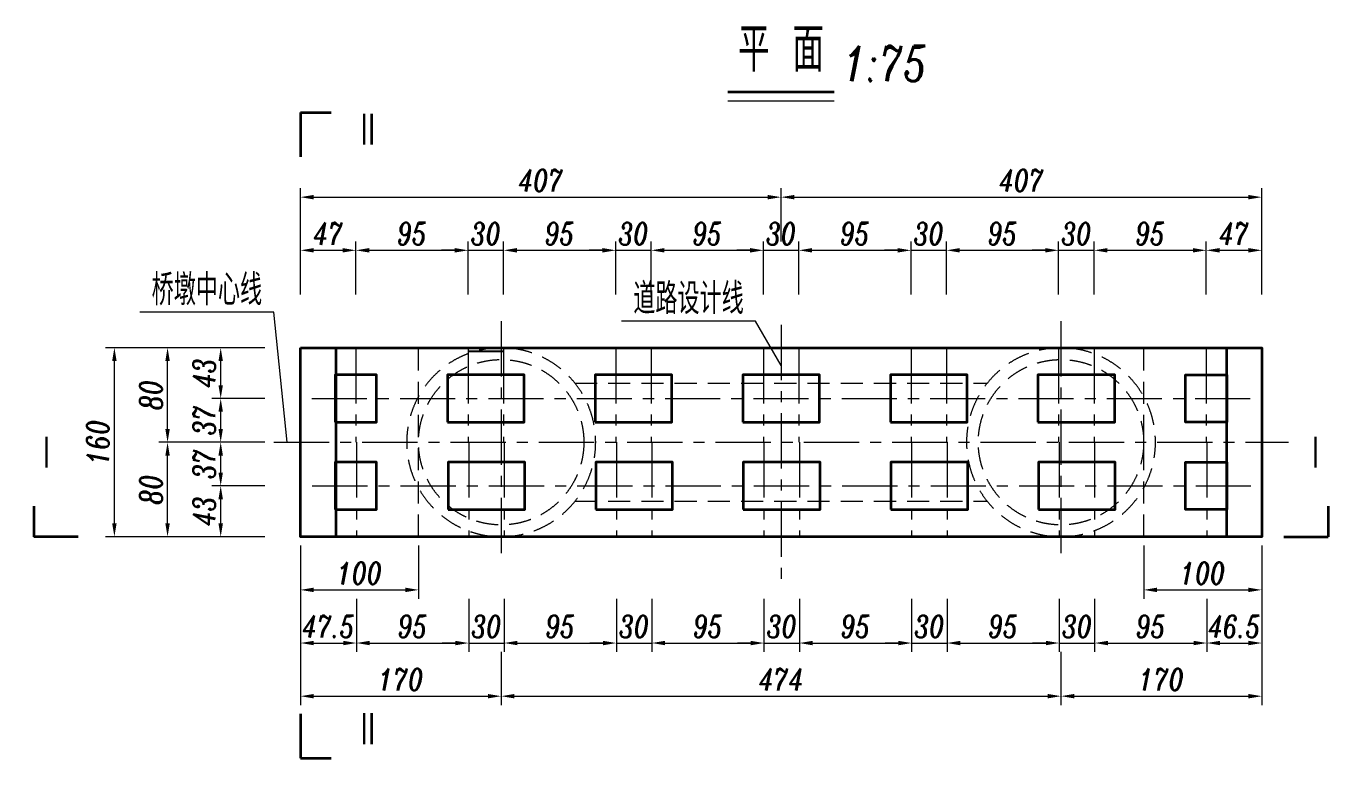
# Model space of a CAD drawing. Extents: x 4248 to 24423, y 1103 to 19694.
# Drawn here: x 4248 to 15337, y 1103 to 7365 of the extents above; entities that cross this region are included whole.
import ezdxf
from ezdxf.enums import TextEntityAlignment as Align

# ---------------------------------------------------------------- set-up
doc = ezdxf.new("R2010")
doc.units = 0
doc.linetypes.add('CENTER', pattern=[50.8, 31.75, -6.35, 6.35, -6.35])
doc.linetypes.add('DASHED', pattern=[19.05, 12.7, -6.35])
for name, color, linetype, lineweight in [('工作线', 1, 'Continuous', 35), ('文字', 7, 'Continuous', 15), ('构造虚线', 6, 'DASHED', 20), ('标注', 3, 'Continuous', 15), ('结构轮廓', 1, 'Continuous', 35), ('轴线', 2, 'CENTER', 15)]:
    doc.layers.add(name, color=color, linetype=linetype, lineweight=lineweight)
doc.styles.add('标注', font='italc1.shx', dxfattribs={"width": 0.75, "bigfont": 'fsdb.shx'})
doc.dimstyles.new('DimStyle75', dxfattribs={"dimtxt": 187.5, "dimasz": 112.5, "dimexe": 75, "dimexo": 75, "dimgap": 46.875, "dimtad": 1, "dimdec": 1, "dimlfac": 0.1, "dimdsep": 46, "dimtxsty": '标注', "dimsah": 1, "dimcen": 0, "dimclrd": 256, "dimclre": 256, "dimclrt": 256, "dimadec": 1, "dimazin": 2, "dimtfac": 1, "dimtdec": 4, "dimtmove": 2, "dimatfit": 3, "dimfxl": 1, "dimtolj": 1, "dimtzin": 0, "dimlwd": -1, "dimlwe": -1, "dimarcsym": 0})

# ---------------------------------------------------------------- blocks, each defined once
blk = doc.blocks.new('*D40')
at = {"layer": 'Defpoints', "color": 0}
for p in [(6570.297619, 3042.416333), (7570.297619, 3042.416333), (7570.297619, 2592.416333)]:
    blk.add_point(p, dxfattribs=at)
at = {"layer": '标注'}
for p, q in [((6570.297619, 2967.416333), (6570.297619, 2517.416333)), ((7570.297619, 2967.416333), (7570.297619, 2517.416333)), ((6682.797619, 2592.416333), (7457.797619, 2592.416333))]:
    blk.add_line(p, q, dxfattribs=at)
for points in [[(6682.797619, 2611.166333), (6682.797619, 2573.666333), (6570.297619, 2592.416333)], [(7457.797619, 2611.166333), (7457.797619, 2573.666333), (7570.297619, 2592.416333)]]:
    blk.add_solid(points, dxfattribs=at)
at = {"layer": '标注', "insert": (7070.297619, 2733.042333), "char_height": 187.5, "attachment_point": 5, "style": '标注'}
blk.add_mtext('\\A1;100', dxfattribs=at)
blk = doc.blocks.new('*D41')
at = {"layer": 'Defpoints', "color": 0}
for p in [(13710.297619, 3042.416333), (14710.297619, 3042.416333), (14710.297619, 2592.416333)]:
    blk.add_point(p, dxfattribs=at)
at = {"layer": '标注'}
for p, q in [((13710.297619, 2967.416333), (13710.297619, 2517.416333)), ((14710.297619, 2967.416333), (14710.297619, 2517.416333)), ((13822.797619, 2592.416333), (14597.797619, 2592.416333))]:
    blk.add_line(p, q, dxfattribs=at)
for points in [[(13822.797619, 2611.166333), (13822.797619, 2573.666333), (13710.297619, 2592.416333)], [(14597.797619, 2611.166333), (14597.797619, 2573.666333), (14710.297619, 2592.416333)]]:
    blk.add_solid(points, dxfattribs=at)
at = {"layer": '标注', "insert": (14210.297619, 2733.042333), "char_height": 187.5, "attachment_point": 5, "style": '标注'}
blk.add_mtext('\\A1;100', dxfattribs=at)
blk = doc.blocks.new('*D42')
at = {"layer": 'Defpoints', "color": 0}
for p in [(4995.297619, 4642.416333), (5445.297619, 4642.416333), (5445.297619, 3042.416333)]:
    blk.add_point(p, dxfattribs=at)
at = {"layer": '标注'}
for p, q in [((5370.297619, 4642.416333), (4920.297619, 4642.416333)), ((4995.297619, 3154.916333), (4995.297619, 4529.916333)), ((5370.297619, 3042.416333), (4920.297619, 3042.416333))]:
    blk.add_line(p, q, dxfattribs=at)
for points in [[(4976.547619, 4529.916333), (5014.047619, 4529.916333), (4995.297619, 4642.416333)], [(4976.547619, 3154.916333), (5014.047619, 3154.916333), (4995.297619, 3042.416333)]]:
    blk.add_solid(points, dxfattribs=at)
at = {"layer": '标注', "insert": (4854.672619, 3842.416333), "char_height": 187.5, "attachment_point": 5, "rotation": 90, "style": '标注'}
blk.add_mtext('\\A1;160', dxfattribs=at)
blk = doc.blocks.new('*D43')
at = {"layer": 'Defpoints', "color": 0}
for p in [(10640.297619, 5917.416333), (6570.297619, 5467.416333), (10640.297619, 5467.416333)]:
    blk.add_point(p, dxfattribs=at)
at = {"layer": '标注'}
for p, q in [((6570.297619, 5542.416333), (6570.297619, 5992.416333)), ((10640.297619, 5542.416333), (10640.297619, 5992.416333)), ((6682.797619, 5917.416333), (10527.797619, 5917.416333))]:
    blk.add_line(p, q, dxfattribs=at)
for points in [[(6682.797619, 5936.166333), (6682.797619, 5898.666333), (6570.297619, 5917.416333)], [(10527.797619, 5936.166333), (10527.797619, 5898.666333), (10640.297619, 5917.416333)]]:
    blk.add_solid(points, dxfattribs=at)
at = {"layer": '标注', "insert": (8605.297619, 6058.042333), "char_height": 187.5, "attachment_point": 5, "style": '标注'}
blk.add_mtext('\\A1;407', dxfattribs=at)
blk = doc.blocks.new('*D44')
at = {"layer": 'Defpoints', "color": 0}
for p in [(14710.297619, 5917.416333), (10640.297619, 5467.416333), (14710.297619, 5467.416333)]:
    blk.add_point(p, dxfattribs=at)
at = {"layer": '标注'}
for p, q in [((10640.297619, 5542.416333), (10640.297619, 5992.416333)), ((14710.297619, 5542.416333), (14710.297619, 5992.416333)), ((10752.797619, 5917.416333), (14597.797619, 5917.416333))]:
    blk.add_line(p, q, dxfattribs=at)
for points in [[(10752.797619, 5936.166333), (10752.797619, 5898.666333), (10640.297619, 5917.416333)], [(14597.797619, 5936.166333), (14597.797619, 5898.666333), (14710.297619, 5917.416333)]]:
    blk.add_solid(points, dxfattribs=at)
at = {"layer": '标注', "insert": (12675.297619, 6058.042333), "char_height": 187.5, "attachment_point": 5, "style": '标注'}
blk.add_mtext('\\A1;407', dxfattribs=at)
blk = doc.blocks.new('*D45')
at = {"layer": 'Defpoints', "color": 0}
for p in [(6570.297619, 2592.416333), (7045.297619, 2592.416333), (7045.297619, 2142.416333)]:
    blk.add_point(p, dxfattribs=at)
at = {"layer": '标注'}
for p, q in [((6570.297619, 2517.416333), (6570.297619, 2067.416333)), ((7045.297619, 2517.416333), (7045.297619, 2067.416333)), ((6682.797619, 2142.416333), (6932.797619, 2142.416333))]:
    blk.add_line(p, q, dxfattribs=at)
for points in [[(6682.797619, 2161.166333), (6682.797619, 2123.666333), (6570.297619, 2142.416333)], [(6932.797619, 2161.166333), (6932.797619, 2123.666333), (7045.297619, 2142.416333)]]:
    blk.add_solid(points, dxfattribs=at)
at = {"layer": '标注', "insert": (6807.797619, 2283.042333), "char_height": 187.5, "attachment_point": 5, "style": '标注'}
blk.add_mtext('\\A1;47.5', dxfattribs=at)
blk = doc.blocks.new('*D46')
at = {"layer": 'Defpoints', "color": 0}
for p in [(7045.297619, 2592.416333), (7995.297619, 2592.416333), (7995.297619, 2142.416333)]:
    blk.add_point(p, dxfattribs=at)
at = {"layer": '标注'}
for p, q in [((7045.297619, 2517.416333), (7045.297619, 2067.416333)), ((7995.297619, 2517.416333), (7995.297619, 2067.416333)), ((7157.797619, 2142.416333), (7882.797619, 2142.416333))]:
    blk.add_line(p, q, dxfattribs=at)
for points in [[(7157.797619, 2161.166333), (7157.797619, 2123.666333), (7045.297619, 2142.416333)], [(7882.797619, 2161.166333), (7882.797619, 2123.666333), (7995.297619, 2142.416333)]]:
    blk.add_solid(points, dxfattribs=at)
at = {"layer": '标注', "insert": (7520.297619, 2283.042333), "char_height": 187.5, "attachment_point": 5, "style": '标注'}
blk.add_mtext('\\A1;95', dxfattribs=at)
blk = doc.blocks.new('*D47')
at = {"layer": 'Defpoints', "color": 0}
for p in [(7995.297619, 2592.416333), (8295.297619, 2592.416333), (8295.297619, 2142.416333)]:
    blk.add_point(p, dxfattribs=at)
at = {"layer": '标注'}
for p, q in [((7995.297619, 2517.416333), (7995.297619, 2067.416333)), ((8295.297619, 2517.416333), (8295.297619, 2067.416333)), ((7882.797619, 2142.416333), (7770.297619, 2142.416333)), ((7995.297619, 2142.416333), (8295.297619, 2142.416333)), ((8407.797619, 2142.416333), (8520.297619, 2142.416333))]:
    blk.add_line(p, q, dxfattribs=at)
for points in [[(7882.797619, 2161.166333), (7882.797619, 2123.666333), (7995.297619, 2142.416333)], [(8407.797619, 2161.166333), (8407.797619, 2123.666333), (8295.297619, 2142.416333)]]:
    blk.add_solid(points, dxfattribs=at)
at = {"layer": '标注', "insert": (8145.297619, 2283.042333), "char_height": 187.5, "attachment_point": 5, "style": '标注'}
blk.add_mtext('\\A1;30', dxfattribs=at)
blk = doc.blocks.new('*D48')
at = {"layer": 'Defpoints', "color": 0}
for p in [(8295.297619, 2592.416333), (9245.297619, 2592.416333), (9245.297619, 2142.416333)]:
    blk.add_point(p, dxfattribs=at)
at = {"layer": '标注'}
for p, q in [((8295.297619, 2517.416333), (8295.297619, 2067.416333)), ((9245.297619, 2517.416333), (9245.297619, 2067.416333)), ((8407.797619, 2142.416333), (9132.797619, 2142.416333))]:
    blk.add_line(p, q, dxfattribs=at)
for points in [[(8407.797619, 2161.166333), (8407.797619, 2123.666333), (8295.297619, 2142.416333)], [(9132.797619, 2161.166333), (9132.797619, 2123.666333), (9245.297619, 2142.416333)]]:
    blk.add_solid(points, dxfattribs=at)
at = {"layer": '标注', "insert": (8770.297619, 2283.042333), "char_height": 187.5, "attachment_point": 5, "style": '标注'}
blk.add_mtext('\\A1;95', dxfattribs=at)
blk = doc.blocks.new('*D49')
at = {"layer": 'Defpoints', "color": 0}
for p in [(9245.297619, 2592.416333), (9545.297619, 2592.416333), (9545.297619, 2142.416333)]:
    blk.add_point(p, dxfattribs=at)
at = {"layer": '标注'}
for p, q in [((9245.297619, 2517.416333), (9245.297619, 2067.416333)), ((9545.297619, 2517.416333), (9545.297619, 2067.416333)), ((9132.797619, 2142.416333), (9020.297619, 2142.416333)), ((9245.297619, 2142.416333), (9545.297619, 2142.416333)), ((9657.797619, 2142.416333), (9770.297619, 2142.416333))]:
    blk.add_line(p, q, dxfattribs=at)
for points in [[(9132.797619, 2161.166333), (9132.797619, 2123.666333), (9245.297619, 2142.416333)], [(9657.797619, 2161.166333), (9657.797619, 2123.666333), (9545.297619, 2142.416333)]]:
    blk.add_solid(points, dxfattribs=at)
at = {"layer": '标注', "insert": (9395.297619, 2283.042333), "char_height": 187.5, "attachment_point": 5, "style": '标注'}
blk.add_mtext('\\A1;30', dxfattribs=at)
blk = doc.blocks.new('*D50')
at = {"layer": 'Defpoints', "color": 0}
for p in [(9545.297619, 2592.416333), (10495.297619, 2592.416333), (10495.297619, 2142.416333)]:
    blk.add_point(p, dxfattribs=at)
at = {"layer": '标注'}
for p, q in [((9545.297619, 2517.416333), (9545.297619, 2067.416333)), ((10495.297619, 2517.416333), (10495.297619, 2067.416333)), ((9657.797619, 2142.416333), (10382.797619, 2142.416333))]:
    blk.add_line(p, q, dxfattribs=at)
for points in [[(9657.797619, 2161.166333), (9657.797619, 2123.666333), (9545.297619, 2142.416333)], [(10382.797619, 2161.166333), (10382.797619, 2123.666333), (10495.297619, 2142.416333)]]:
    blk.add_solid(points, dxfattribs=at)
at = {"layer": '标注', "insert": (10020.297619, 2283.042333), "char_height": 187.5, "attachment_point": 5, "style": '标注'}
blk.add_mtext('\\A1;95', dxfattribs=at)
blk = doc.blocks.new('*D51')
at = {"layer": 'Defpoints', "color": 0}
for p in [(10495.297619, 2592.416333), (10795.297619, 2592.416333), (10795.297619, 2142.416333)]:
    blk.add_point(p, dxfattribs=at)
at = {"layer": '标注'}
for p, q in [((10495.297619, 2517.416333), (10495.297619, 2067.416333)), ((10795.297619, 2517.416333), (10795.297619, 2067.416333)), ((10382.797619, 2142.416333), (10270.297619, 2142.416333)), ((10495.297619, 2142.416333), (10795.297619, 2142.416333)), ((10907.797619, 2142.416333), (11020.297619, 2142.416333))]:
    blk.add_line(p, q, dxfattribs=at)
for points in [[(10382.797619, 2161.166333), (10382.797619, 2123.666333), (10495.297619, 2142.416333)], [(10907.797619, 2161.166333), (10907.797619, 2123.666333), (10795.297619, 2142.416333)]]:
    blk.add_solid(points, dxfattribs=at)
at = {"layer": '标注', "insert": (10645.297619, 2283.042333), "char_height": 187.5, "attachment_point": 5, "style": '标注'}
blk.add_mtext('\\A1;30', dxfattribs=at)
blk = doc.blocks.new('*D52')
at = {"layer": 'Defpoints', "color": 0}
for p in [(10795.297619, 2592.416333), (11745.297619, 2592.416333), (11745.297619, 2142.416333)]:
    blk.add_point(p, dxfattribs=at)
at = {"layer": '标注'}
for p, q in [((10795.297619, 2517.416333), (10795.297619, 2067.416333)), ((11745.297619, 2517.416333), (11745.297619, 2067.416333)), ((10907.797619, 2142.416333), (11632.797619, 2142.416333))]:
    blk.add_line(p, q, dxfattribs=at)
for points in [[(10907.797619, 2161.166333), (10907.797619, 2123.666333), (10795.297619, 2142.416333)], [(11632.797619, 2161.166333), (11632.797619, 2123.666333), (11745.297619, 2142.416333)]]:
    blk.add_solid(points, dxfattribs=at)
at = {"layer": '标注', "insert": (11270.297619, 2283.042333), "char_height": 187.5, "attachment_point": 5, "style": '标注'}
blk.add_mtext('\\A1;95', dxfattribs=at)
blk = doc.blocks.new('*D53')
at = {"layer": 'Defpoints', "color": 0}
for p in [(11745.297619, 2592.416333), (12045.297619, 2592.416333), (12045.297619, 2142.416333)]:
    blk.add_point(p, dxfattribs=at)
at = {"layer": '标注'}
for p, q in [((11745.297619, 2517.416333), (11745.297619, 2067.416333)), ((12045.297619, 2517.416333), (12045.297619, 2067.416333)), ((11632.797619, 2142.416333), (11520.297619, 2142.416333)), ((11745.297619, 2142.416333), (12045.297619, 2142.416333)), ((12157.797619, 2142.416333), (12270.297619, 2142.416333))]:
    blk.add_line(p, q, dxfattribs=at)
for points in [[(11632.797619, 2161.166333), (11632.797619, 2123.666333), (11745.297619, 2142.416333)], [(12157.797619, 2161.166333), (12157.797619, 2123.666333), (12045.297619, 2142.416333)]]:
    blk.add_solid(points, dxfattribs=at)
at = {"layer": '标注', "insert": (11895.297619, 2283.042333), "char_height": 187.5, "attachment_point": 5, "style": '标注'}
blk.add_mtext('\\A1;30', dxfattribs=at)
blk = doc.blocks.new('*D54')
at = {"layer": 'Defpoints', "color": 0}
for p in [(12045.297619, 2592.416333), (12995.297619, 2592.416333), (12995.297619, 2142.416333)]:
    blk.add_point(p, dxfattribs=at)
at = {"layer": '标注'}
for p, q in [((12045.297619, 2517.416333), (12045.297619, 2067.416333)), ((12995.297619, 2517.416333), (12995.297619, 2067.416333)), ((12157.797619, 2142.416333), (12882.797619, 2142.416333))]:
    blk.add_line(p, q, dxfattribs=at)
for points in [[(12157.797619, 2161.166333), (12157.797619, 2123.666333), (12045.297619, 2142.416333)], [(12882.797619, 2161.166333), (12882.797619, 2123.666333), (12995.297619, 2142.416333)]]:
    blk.add_solid(points, dxfattribs=at)
at = {"layer": '标注', "insert": (12520.297619, 2283.042333), "char_height": 187.5, "attachment_point": 5, "style": '标注'}
blk.add_mtext('\\A1;95', dxfattribs=at)
blk = doc.blocks.new('*D55')
at = {"layer": 'Defpoints', "color": 0}
for p in [(12995.297619, 2592.416333), (13295.297619, 2592.416333), (13295.297619, 2142.416333)]:
    blk.add_point(p, dxfattribs=at)
at = {"layer": '标注'}
for p, q in [((12995.297619, 2517.416333), (12995.297619, 2067.416333)), ((13295.297619, 2517.416333), (13295.297619, 2067.416333)), ((12882.797619, 2142.416333), (12770.297619, 2142.416333)), ((12995.297619, 2142.416333), (13295.297619, 2142.416333)), ((13407.797619, 2142.416333), (13520.297619, 2142.416333))]:
    blk.add_line(p, q, dxfattribs=at)
for points in [[(12882.797619, 2161.166333), (12882.797619, 2123.666333), (12995.297619, 2142.416333)], [(13407.797619, 2161.166333), (13407.797619, 2123.666333), (13295.297619, 2142.416333)]]:
    blk.add_solid(points, dxfattribs=at)
at = {"layer": '标注', "insert": (13145.297619, 2283.042333), "char_height": 187.5, "attachment_point": 5, "style": '标注'}
blk.add_mtext('\\A1;30', dxfattribs=at)
blk = doc.blocks.new('*D56')
at = {"layer": 'Defpoints', "color": 0}
for p in [(13295.297619, 2592.416333), (14245.297619, 2592.416333), (14245.297619, 2142.416333)]:
    blk.add_point(p, dxfattribs=at)
at = {"layer": '标注'}
for p, q in [((13295.297619, 2517.416333), (13295.297619, 2067.416333)), ((14245.297619, 2517.416333), (14245.297619, 2067.416333)), ((13407.797619, 2142.416333), (14132.797619, 2142.416333))]:
    blk.add_line(p, q, dxfattribs=at)
for points in [[(13407.797619, 2161.166333), (13407.797619, 2123.666333), (13295.297619, 2142.416333)], [(14132.797619, 2161.166333), (14132.797619, 2123.666333), (14245.297619, 2142.416333)]]:
    blk.add_solid(points, dxfattribs=at)
at = {"layer": '标注', "insert": (13770.297619, 2283.042333), "char_height": 187.5, "attachment_point": 5, "style": '标注'}
blk.add_mtext('\\A1;95', dxfattribs=at)
blk = doc.blocks.new('*D57')
at = {"layer": 'Defpoints', "color": 0}
for p in [(14245.297619, 2592.416333), (14710.297619, 2592.416333), (14710.297619, 2142.416333)]:
    blk.add_point(p, dxfattribs=at)
at = {"layer": '标注'}
for p, q in [((14245.297619, 2517.416333), (14245.297619, 2067.416333)), ((14710.297619, 2517.416333), (14710.297619, 2067.416333)), ((14357.797619, 2142.416333), (14597.797619, 2142.416333))]:
    blk.add_line(p, q, dxfattribs=at)
for points in [[(14357.797619, 2161.166333), (14357.797619, 2123.666333), (14245.297619, 2142.416333)], [(14597.797619, 2161.166333), (14597.797619, 2123.666333), (14710.297619, 2142.416333)]]:
    blk.add_solid(points, dxfattribs=at)
at = {"layer": '标注', "insert": (14477.797619, 2283.042333), "char_height": 187.5, "attachment_point": 5, "style": '标注'}
blk.add_mtext('\\A1;46.5', dxfattribs=at)
blk = doc.blocks.new('*D58')
at = {"layer": 'Defpoints', "color": 0}
for p in [(7040.297619, 5467.416333), (6570.297619, 5017.416333), (7040.297619, 5017.416333)]:
    blk.add_point(p, dxfattribs=at)
at = {"layer": '标注'}
for p, q in [((6570.297619, 5092.416333), (6570.297619, 5542.416333)), ((6682.797619, 5467.416333), (6927.797619, 5467.416333)), ((7040.297619, 5092.416333), (7040.297619, 5542.416333))]:
    blk.add_line(p, q, dxfattribs=at)
for points in [[(6682.797619, 5486.166333), (6682.797619, 5448.666333), (6570.297619, 5467.416333)], [(6927.797619, 5486.166333), (6927.797619, 5448.666333), (7040.297619, 5467.416333)]]:
    blk.add_solid(points, dxfattribs=at)
at = {"layer": '标注', "insert": (6805.297619, 5608.042333), "char_height": 187.5, "attachment_point": 5, "style": '标注'}
blk.add_mtext('\\A1;47', dxfattribs=at)
blk = doc.blocks.new('*D59')
at = {"layer": 'Defpoints', "color": 0}
for p in [(7990.297619, 5467.416333), (7040.297619, 5017.416333), (7990.297619, 5017.416333)]:
    blk.add_point(p, dxfattribs=at)
at = {"layer": '标注'}
for p, q in [((7040.297619, 5092.416333), (7040.297619, 5542.416333)), ((7152.797619, 5467.416333), (7877.797619, 5467.416333)), ((7990.297619, 5092.416333), (7990.297619, 5542.416333))]:
    blk.add_line(p, q, dxfattribs=at)
for points in [[(7152.797619, 5486.166333), (7152.797619, 5448.666333), (7040.297619, 5467.416333)], [(7877.797619, 5486.166333), (7877.797619, 5448.666333), (7990.297619, 5467.416333)]]:
    blk.add_solid(points, dxfattribs=at)
at = {"layer": '标注', "insert": (7515.297619, 5608.042333), "char_height": 187.5, "attachment_point": 5, "style": '标注'}
blk.add_mtext('\\A1;95', dxfattribs=at)
blk = doc.blocks.new('*D60')
at = {"layer": 'Defpoints', "color": 0}
for p in [(8290.297619, 5467.416333), (7990.297619, 5017.416333), (8290.297619, 5017.416333)]:
    blk.add_point(p, dxfattribs=at)
at = {"layer": '标注'}
for p, q in [((7877.797619, 5467.416333), (7765.297619, 5467.416333)), ((7990.297619, 5092.416333), (7990.297619, 5542.416333)), ((7990.297619, 5467.416333), (8290.297619, 5467.416333)), ((8290.297619, 5092.416333), (8290.297619, 5542.416333)), ((8402.797619, 5467.416333), (8515.297619, 5467.416333))]:
    blk.add_line(p, q, dxfattribs=at)
for points in [[(7877.797619, 5486.166333), (7877.797619, 5448.666333), (7990.297619, 5467.416333)], [(8402.797619, 5486.166333), (8402.797619, 5448.666333), (8290.297619, 5467.416333)]]:
    blk.add_solid(points, dxfattribs=at)
at = {"layer": '标注', "insert": (8140.297619, 5608.042333), "char_height": 187.5, "attachment_point": 5, "style": '标注'}
blk.add_mtext('\\A1;30', dxfattribs=at)
blk = doc.blocks.new('*D61')
at = {"layer": 'Defpoints', "color": 0}
for p in [(9240.297619, 5467.416333), (8290.297619, 5017.416333), (9240.297619, 5017.416333)]:
    blk.add_point(p, dxfattribs=at)
at = {"layer": '标注'}
for p, q in [((8290.297619, 5092.416333), (8290.297619, 5542.416333)), ((8402.797619, 5467.416333), (9127.797619, 5467.416333)), ((9240.297619, 5092.416333), (9240.297619, 5542.416333))]:
    blk.add_line(p, q, dxfattribs=at)
for points in [[(8402.797619, 5486.166333), (8402.797619, 5448.666333), (8290.297619, 5467.416333)], [(9127.797619, 5486.166333), (9127.797619, 5448.666333), (9240.297619, 5467.416333)]]:
    blk.add_solid(points, dxfattribs=at)
at = {"layer": '标注', "insert": (8765.297619, 5608.042333), "char_height": 187.5, "attachment_point": 5, "style": '标注'}
blk.add_mtext('\\A1;95', dxfattribs=at)
blk = doc.blocks.new('*D62')
at = {"layer": 'Defpoints', "color": 0}
for p in [(9540.297619, 5467.416333), (9240.297619, 5017.416333), (9540.297619, 5017.416333)]:
    blk.add_point(p, dxfattribs=at)
at = {"layer": '标注'}
for p, q in [((9127.797619, 5467.416333), (9015.297619, 5467.416333)), ((9240.297619, 5092.416333), (9240.297619, 5542.416333)), ((9240.297619, 5467.416333), (9540.297619, 5467.416333)), ((9540.297619, 5092.416333), (9540.297619, 5542.416333)), ((9652.797619, 5467.416333), (9765.297619, 5467.416333))]:
    blk.add_line(p, q, dxfattribs=at)
for points in [[(9127.797619, 5486.166333), (9127.797619, 5448.666333), (9240.297619, 5467.416333)], [(9652.797619, 5486.166333), (9652.797619, 5448.666333), (9540.297619, 5467.416333)]]:
    blk.add_solid(points, dxfattribs=at)
at = {"layer": '标注', "insert": (9390.297619, 5608.042333), "char_height": 187.5, "attachment_point": 5, "style": '标注'}
blk.add_mtext('\\A1;30', dxfattribs=at)
blk = doc.blocks.new('*D63')
at = {"layer": 'Defpoints', "color": 0}
for p in [(10490.297619, 5467.416333), (9540.297619, 5017.416333), (10490.297619, 5017.416333)]:
    blk.add_point(p, dxfattribs=at)
at = {"layer": '标注'}
for p, q in [((9540.297619, 5092.416333), (9540.297619, 5542.416333)), ((9652.797619, 5467.416333), (10377.797619, 5467.416333)), ((10490.297619, 5092.416333), (10490.297619, 5542.416333))]:
    blk.add_line(p, q, dxfattribs=at)
for points in [[(9652.797619, 5486.166333), (9652.797619, 5448.666333), (9540.297619, 5467.416333)], [(10377.797619, 5486.166333), (10377.797619, 5448.666333), (10490.297619, 5467.416333)]]:
    blk.add_solid(points, dxfattribs=at)
at = {"layer": '标注', "insert": (10015.297619, 5608.042333), "char_height": 187.5, "attachment_point": 5, "style": '标注'}
blk.add_mtext('\\A1;95', dxfattribs=at)
blk = doc.blocks.new('*D64')
at = {"layer": 'Defpoints', "color": 0}
for p in [(10790.297619, 5467.416333), (10490.297619, 5017.416333), (10790.297619, 5017.416333)]:
    blk.add_point(p, dxfattribs=at)
at = {"layer": '标注'}
for p, q in [((10377.797619, 5467.416333), (10265.297619, 5467.416333)), ((10490.297619, 5092.416333), (10490.297619, 5542.416333)), ((10490.297619, 5467.416333), (10790.297619, 5467.416333)), ((10790.297619, 5092.416333), (10790.297619, 5542.416333)), ((10902.797619, 5467.416333), (11015.297619, 5467.416333))]:
    blk.add_line(p, q, dxfattribs=at)
for points in [[(10377.797619, 5486.166333), (10377.797619, 5448.666333), (10490.297619, 5467.416333)], [(10902.797619, 5486.166333), (10902.797619, 5448.666333), (10790.297619, 5467.416333)]]:
    blk.add_solid(points, dxfattribs=at)
at = {"layer": '标注', "insert": (10640.297619, 5608.042333), "char_height": 187.5, "attachment_point": 5, "style": '标注'}
blk.add_mtext('\\A1;30', dxfattribs=at)
blk = doc.blocks.new('*D65')
at = {"layer": 'Defpoints', "color": 0}
for p in [(11740.297619, 5467.416333), (10790.297619, 5017.416333), (11740.297619, 5017.416333)]:
    blk.add_point(p, dxfattribs=at)
at = {"layer": '标注'}
for p, q in [((10790.297619, 5092.416333), (10790.297619, 5542.416333)), ((10902.797619, 5467.416333), (11627.797619, 5467.416333)), ((11740.297619, 5092.416333), (11740.297619, 5542.416333))]:
    blk.add_line(p, q, dxfattribs=at)
for points in [[(10902.797619, 5486.166333), (10902.797619, 5448.666333), (10790.297619, 5467.416333)], [(11627.797619, 5486.166333), (11627.797619, 5448.666333), (11740.297619, 5467.416333)]]:
    blk.add_solid(points, dxfattribs=at)
at = {"layer": '标注', "insert": (11265.297619, 5608.042333), "char_height": 187.5, "attachment_point": 5, "style": '标注'}
blk.add_mtext('\\A1;95', dxfattribs=at)
blk = doc.blocks.new('*D66')
at = {"layer": 'Defpoints', "color": 0}
for p in [(12040.297619, 5467.416333), (11740.297619, 5017.416333), (12040.297619, 5017.416333)]:
    blk.add_point(p, dxfattribs=at)
at = {"layer": '标注'}
for p, q in [((11627.797619, 5467.416333), (11515.297619, 5467.416333)), ((11740.297619, 5092.416333), (11740.297619, 5542.416333)), ((11740.297619, 5467.416333), (12040.297619, 5467.416333)), ((12040.297619, 5092.416333), (12040.297619, 5542.416333)), ((12152.797619, 5467.416333), (12265.297619, 5467.416333))]:
    blk.add_line(p, q, dxfattribs=at)
for points in [[(11627.797619, 5486.166333), (11627.797619, 5448.666333), (11740.297619, 5467.416333)], [(12152.797619, 5486.166333), (12152.797619, 5448.666333), (12040.297619, 5467.416333)]]:
    blk.add_solid(points, dxfattribs=at)
at = {"layer": '标注', "insert": (11890.297619, 5608.042333), "char_height": 187.5, "attachment_point": 5, "style": '标注'}
blk.add_mtext('\\A1;30', dxfattribs=at)
blk = doc.blocks.new('*D67')
at = {"layer": 'Defpoints', "color": 0}
for p in [(12990.297619, 5467.416333), (12040.297619, 5017.416333), (12990.297619, 5017.416333)]:
    blk.add_point(p, dxfattribs=at)
at = {"layer": '标注'}
for p, q in [((12040.297619, 5092.416333), (12040.297619, 5542.416333)), ((12152.797619, 5467.416333), (12877.797619, 5467.416333)), ((12990.297619, 5092.416333), (12990.297619, 5542.416333))]:
    blk.add_line(p, q, dxfattribs=at)
for points in [[(12152.797619, 5486.166333), (12152.797619, 5448.666333), (12040.297619, 5467.416333)], [(12877.797619, 5486.166333), (12877.797619, 5448.666333), (12990.297619, 5467.416333)]]:
    blk.add_solid(points, dxfattribs=at)
at = {"layer": '标注', "insert": (12515.297619, 5608.042333), "char_height": 187.5, "attachment_point": 5, "style": '标注'}
blk.add_mtext('\\A1;95', dxfattribs=at)
blk = doc.blocks.new('*D68')
at = {"layer": 'Defpoints', "color": 0}
for p in [(13290.297619, 5467.416333), (12990.297619, 5017.416333), (13290.297619, 5017.416333)]:
    blk.add_point(p, dxfattribs=at)
at = {"layer": '标注'}
for p, q in [((12877.797619, 5467.416333), (12765.297619, 5467.416333)), ((12990.297619, 5092.416333), (12990.297619, 5542.416333)), ((12990.297619, 5467.416333), (13290.297619, 5467.416333)), ((13290.297619, 5092.416333), (13290.297619, 5542.416333)), ((13402.797619, 5467.416333), (13515.297619, 5467.416333))]:
    blk.add_line(p, q, dxfattribs=at)
for points in [[(12877.797619, 5486.166333), (12877.797619, 5448.666333), (12990.297619, 5467.416333)], [(13402.797619, 5486.166333), (13402.797619, 5448.666333), (13290.297619, 5467.416333)]]:
    blk.add_solid(points, dxfattribs=at)
at = {"layer": '标注', "insert": (13140.297619, 5608.042333), "char_height": 187.5, "attachment_point": 5, "style": '标注'}
blk.add_mtext('\\A1;30', dxfattribs=at)
blk = doc.blocks.new('*D69')
at = {"layer": 'Defpoints', "color": 0}
for p in [(14240.297619, 5467.416333), (13290.297619, 5017.416333), (14240.297619, 5017.416333)]:
    blk.add_point(p, dxfattribs=at)
at = {"layer": '标注'}
for p, q in [((13290.297619, 5092.416333), (13290.297619, 5542.416333)), ((13402.797619, 5467.416333), (14127.797619, 5467.416333)), ((14240.297619, 5092.416333), (14240.297619, 5542.416333))]:
    blk.add_line(p, q, dxfattribs=at)
for points in [[(13402.797619, 5486.166333), (13402.797619, 5448.666333), (13290.297619, 5467.416333)], [(14127.797619, 5486.166333), (14127.797619, 5448.666333), (14240.297619, 5467.416333)]]:
    blk.add_solid(points, dxfattribs=at)
at = {"layer": '标注', "insert": (13765.297619, 5608.042333), "char_height": 187.5, "attachment_point": 5, "style": '标注'}
blk.add_mtext('\\A1;95', dxfattribs=at)
blk = doc.blocks.new('*D70')
at = {"layer": 'Defpoints', "color": 0}
for p in [(14710.297619, 5467.416333), (14240.297619, 5017.416333), (14710.297619, 5017.416333)]:
    blk.add_point(p, dxfattribs=at)
at = {"layer": '标注'}
for p, q in [((14240.297619, 5092.416333), (14240.297619, 5542.416333)), ((14352.797619, 5467.416333), (14597.797619, 5467.416333)), ((14710.297619, 5092.416333), (14710.297619, 5542.416333))]:
    blk.add_line(p, q, dxfattribs=at)
for points in [[(14352.797619, 5486.166333), (14352.797619, 5448.666333), (14240.297619, 5467.416333)], [(14597.797619, 5486.166333), (14597.797619, 5448.666333), (14710.297619, 5467.416333)]]:
    blk.add_solid(points, dxfattribs=at)
at = {"layer": '标注', "insert": (14475.297619, 5608.042333), "char_height": 187.5, "attachment_point": 5, "style": '标注'}
blk.add_mtext('\\A1;47', dxfattribs=at)
blk = doc.blocks.new('*D71')
at = {"layer": 'Defpoints', "color": 0}
for p in [(6570.297619, 2142.416333), (8270.297619, 2142.416333), (8270.297619, 1692.416333)]:
    blk.add_point(p, dxfattribs=at)
at = {"layer": '标注'}
for p, q in [((6570.297619, 2067.416333), (6570.297619, 1617.416333)), ((8270.297619, 2067.416333), (8270.297619, 1617.416333)), ((6682.797619, 1692.416333), (8157.797619, 1692.416333))]:
    blk.add_line(p, q, dxfattribs=at)
for points in [[(6682.797619, 1711.166333), (6682.797619, 1673.666333), (6570.297619, 1692.416333)], [(8157.797619, 1711.166333), (8157.797619, 1673.666333), (8270.297619, 1692.416333)]]:
    blk.add_solid(points, dxfattribs=at)
at = {"layer": '标注', "insert": (7420.297619, 1833.042333), "char_height": 187.5, "attachment_point": 5, "style": '标注'}
blk.add_mtext('\\A1;170', dxfattribs=at)
blk = doc.blocks.new('*D72')
at = {"layer": 'Defpoints', "color": 0}
for p in [(8270.297619, 2142.416333), (13010.297619, 2142.416333), (13010.297619, 1692.416333)]:
    blk.add_point(p, dxfattribs=at)
at = {"layer": '标注'}
for p, q in [((8270.297619, 2067.416333), (8270.297619, 1617.416333)), ((13010.297619, 2067.416333), (13010.297619, 1617.416333)), ((8382.797619, 1692.416333), (12897.797619, 1692.416333))]:
    blk.add_line(p, q, dxfattribs=at)
for points in [[(8382.797619, 1711.166333), (8382.797619, 1673.666333), (8270.297619, 1692.416333)], [(12897.797619, 1711.166333), (12897.797619, 1673.666333), (13010.297619, 1692.416333)]]:
    blk.add_solid(points, dxfattribs=at)
at = {"layer": '标注', "insert": (10640.297619, 1833.042333), "char_height": 187.5, "attachment_point": 5, "style": '标注'}
blk.add_mtext('\\A1;474', dxfattribs=at)
blk = doc.blocks.new('*D73')
at = {"layer": 'Defpoints', "color": 0}
for p in [(13010.297619, 2142.416333), (14710.297619, 2142.416333), (14710.297619, 1692.416333)]:
    blk.add_point(p, dxfattribs=at)
at = {"layer": '标注'}
for p, q in [((13010.297619, 2067.416333), (13010.297619, 1617.416333)), ((14710.297619, 2067.416333), (14710.297619, 1617.416333)), ((13122.797619, 1692.416333), (14597.797619, 1692.416333))]:
    blk.add_line(p, q, dxfattribs=at)
for points in [[(13122.797619, 1711.166333), (13122.797619, 1673.666333), (13010.297619, 1692.416333)], [(14597.797619, 1711.166333), (14597.797619, 1673.666333), (14710.297619, 1692.416333)]]:
    blk.add_solid(points, dxfattribs=at)
at = {"layer": '标注', "insert": (13860.297619, 1833.042333), "char_height": 187.5, "attachment_point": 5, "style": '标注'}
blk.add_mtext('\\A1;170', dxfattribs=at)
blk = doc.blocks.new('*D74')
at = {"layer": 'Defpoints', "color": 0}
for p in [(5895.297619, 3472.416333), (6345.297619, 3472.416333), (6345.297619, 3042.416333)]:
    blk.add_point(p, dxfattribs=at)
at = {"layer": '标注'}
for p, q in [((6270.297619, 3472.416333), (5820.297619, 3472.416333)), ((5895.297619, 3154.916333), (5895.297619, 3359.916333)), ((6270.297619, 3042.416333), (5820.297619, 3042.416333))]:
    blk.add_line(p, q, dxfattribs=at)
for points in [[(5876.547619, 3359.916333), (5914.047619, 3359.916333), (5895.297619, 3472.416333)], [(5876.547619, 3154.916333), (5914.047619, 3154.916333), (5895.297619, 3042.416333)]]:
    blk.add_solid(points, dxfattribs=at)
at = {"layer": '标注', "insert": (5754.672619, 3257.416333), "char_height": 187.5, "attachment_point": 5, "rotation": 90, "style": '标注'}
blk.add_mtext('\\A1;43', dxfattribs=at)
blk = doc.blocks.new('*D75')
at = {"layer": 'Defpoints', "color": 0}
for p in [(5895.297619, 3842.416333), (6345.297619, 3842.416333), (6345.297619, 3472.416333)]:
    blk.add_point(p, dxfattribs=at)
at = {"layer": '标注'}
for p, q in [((6270.297619, 3842.416333), (5820.297619, 3842.416333)), ((5895.297619, 3584.916333), (5895.297619, 3729.916333)), ((6270.297619, 3472.416333), (5820.297619, 3472.416333))]:
    blk.add_line(p, q, dxfattribs=at)
for points in [[(5876.547619, 3729.916333), (5914.047619, 3729.916333), (5895.297619, 3842.416333)], [(5876.547619, 3584.916333), (5914.047619, 3584.916333), (5895.297619, 3472.416333)]]:
    blk.add_solid(points, dxfattribs=at)
at = {"layer": '标注', "insert": (5754.671619, 3657.416333), "char_height": 187.5, "attachment_point": 5, "rotation": 90, "style": '标注'}
blk.add_mtext('\\A1;37', dxfattribs=at)
blk = doc.blocks.new('*D76')
at = {"layer": 'Defpoints', "color": 0}
for p in [(5895.297619, 4212.416333), (6345.297619, 4212.416333), (6345.297619, 3842.416333)]:
    blk.add_point(p, dxfattribs=at)
at = {"layer": '标注'}
for p, q in [((6270.297619, 4212.416333), (5820.297619, 4212.416333)), ((5895.297619, 3954.916333), (5895.297619, 4099.916333)), ((6270.297619, 3842.416333), (5820.297619, 3842.416333))]:
    blk.add_line(p, q, dxfattribs=at)
for points in [[(5876.547619, 4099.916333), (5914.047619, 4099.916333), (5895.297619, 4212.416333)], [(5876.547619, 3954.916333), (5914.047619, 3954.916333), (5895.297619, 3842.416333)]]:
    blk.add_solid(points, dxfattribs=at)
at = {"layer": '标注', "insert": (5754.671619, 4027.416333), "char_height": 187.5, "attachment_point": 5, "rotation": 90, "style": '标注'}
blk.add_mtext('\\A1;37', dxfattribs=at)
blk = doc.blocks.new('*D77')
at = {"layer": 'Defpoints', "color": 0}
for p in [(5895.297619, 4642.416333), (6345.297619, 4642.416333), (6345.297619, 4212.416333)]:
    blk.add_point(p, dxfattribs=at)
at = {"layer": '标注'}
for p, q in [((6270.297619, 4642.416333), (5820.297619, 4642.416333)), ((5895.297619, 4324.916333), (5895.297619, 4529.916333)), ((6270.297619, 4212.416333), (5820.297619, 4212.416333))]:
    blk.add_line(p, q, dxfattribs=at)
for points in [[(5876.547619, 4529.916333), (5914.047619, 4529.916333), (5895.297619, 4642.416333)], [(5876.547619, 4324.916333), (5914.047619, 4324.916333), (5895.297619, 4212.416333)]]:
    blk.add_solid(points, dxfattribs=at)
at = {"layer": '标注', "insert": (5754.672619, 4427.416333), "char_height": 187.5, "attachment_point": 5, "rotation": 90, "style": '标注'}
blk.add_mtext('\\A1;43', dxfattribs=at)
blk = doc.blocks.new('*D78')
at = {"layer": 'Defpoints', "color": 0}
for p in [(5445.297619, 3842.416333), (5895.297619, 3842.416333), (5895.297619, 3042.416333)]:
    blk.add_point(p, dxfattribs=at)
at = {"layer": '标注'}
for p, q in [((5820.297619, 3842.416333), (5370.297619, 3842.416333)), ((5445.297619, 3154.916333), (5445.297619, 3729.916333)), ((5820.297619, 3042.416333), (5370.297619, 3042.416333))]:
    blk.add_line(p, q, dxfattribs=at)
for points in [[(5426.547619, 3729.916333), (5464.047619, 3729.916333), (5445.297619, 3842.416333)], [(5426.547619, 3154.916333), (5464.047619, 3154.916333), (5445.297619, 3042.416333)]]:
    blk.add_solid(points, dxfattribs=at)
at = {"layer": '标注', "insert": (5304.672619, 3442.416333), "char_height": 187.5, "attachment_point": 5, "rotation": 90, "style": '标注'}
blk.add_mtext('\\A1;80', dxfattribs=at)
blk = doc.blocks.new('*D79')
at = {"layer": 'Defpoints', "color": 0}
for p in [(5445.297619, 4642.416333), (5895.297619, 4642.416333), (5895.297619, 3842.416333)]:
    blk.add_point(p, dxfattribs=at)
at = {"layer": '标注'}
for p, q in [((5820.297619, 4642.416333), (5370.297619, 4642.416333)), ((5445.297619, 3954.916333), (5445.297619, 4529.916333)), ((5820.297619, 3842.416333), (5370.297619, 3842.416333))]:
    blk.add_line(p, q, dxfattribs=at)
for points in [[(5426.547619, 4529.916333), (5464.047619, 4529.916333), (5445.297619, 4642.416333)], [(5426.547619, 3954.916333), (5464.047619, 3954.916333), (5445.297619, 3842.416333)]]:
    blk.add_solid(points, dxfattribs=at)
at = {"layer": '标注', "insert": (5304.672619, 4242.416333), "char_height": 187.5, "attachment_point": 5, "rotation": 90, "style": '标注'}
blk.add_mtext('\\A1;80', dxfattribs=at)

msp = doc.modelspace()

# ---------------------------------------------------------------- linework, layer by layer
at = {"linetype": 'Continuous'}
msp.add_line((7990.3, 4614.42), (8290.3, 4614.42), dxfattribs=at)
at = {"layer": '工作线'}
for p, q in [((10190.3, 6808.04), (11090.3, 6808.04)), ((6570.3, 6633.04), (6570.3, 6258.04)), ((6570.3, 6633.04), (6829.94, 6633.04)), ((4312.8, 3302.06), (4312.8, 3042.42)), ((15272.8, 3302.06), (15272.8, 3042.42)), ((4687.8, 3042.42), (4312.8, 3042.42)), ((14897.8, 3042.42), (15272.8, 3042.42)), ((6570.3, 1542.42), (6570.3, 1167.42)), ((6570.3, 1167.42), (6829.94, 1167.42))]:
    msp.add_line(p, q, dxfattribs=at)
for points in [[(6975.3, 6619.92), (6819.34, 6619.92), (6774.59, 6697.42), (6975.3, 6619.92)], [(10645.92, 5017.42), (10645.92, 4831.18), (10563.42, 4783.54), (10645.92, 5017.42)], [(4325.92, 3447.42), (4325.92, 3291.46), (4248.42, 3246.71), (4325.92, 3447.42)], [(15259.67, 3447.42), (15259.67, 3291.46), (15337.17, 3246.71), (15259.67, 3447.42)], [(6975.3, 1180.54), (6819.34, 1180.54), (6774.59, 1103.04), (6975.3, 1180.54)]]:
    msp.add_solid(points, dxfattribs=at)
at = {"layer": '文字'}
msp.add_line((10190.3, 6733.04), (11090.3, 6733.04), dxfattribs=at)
at = {"layer": '构造虚线', "ltscale": 14.76378}
for p, q in [((7570.3, 3042.42), (7570.3, 4642.42)), ((13710.3, 3042.42), (13710.3, 4642.42)), ((8894.8, 4342.42), (12385.8, 4342.42)), ((8894.8, 3342.42), (12385.8, 3342.42))]:
    msp.add_line(p, q, dxfattribs=at)
for centre in [(8270.3, 3842.42), (13010.3, 3842.42)]:
    msp.add_circle(centre, 700, dxfattribs=at)
for centre, start, end in [((8270.3, 3842.42), 90, 270), ((8270.3, 3842.42), 270, 90), ((13010.3, 3842.42), 90, 270), ((13010.3, 3842.42), 270, 90)]:
    msp.add_arc(centre, 800, start, end, dxfattribs=at)
at = {"layer": '标注'}
for p, q in [((6345.3, 4942.42), (5210.92, 4942.42)), ((6457.8, 3842.42), (6345.3, 4942.42)), ((10423.79, 4867.42), (9289.42, 4867.42)), ((10640.3, 4492.42), (10423.79, 4867.42))]:
    msp.add_line(p, q, dxfattribs=at)
at = {"layer": '结构轮廓'}
for p, q in [((6870.3, 4642.42), (6870.3, 3042.42)), ((14410.3, 4642.42), (14410.3, 3042.42))]:
    msp.add_line(p, q, dxfattribs=at)
at = {"layer": '结构轮廓', "flags": 128}
for points in [[(6570.3, 4642.42), (14710.3, 4642.42), (14710.3, 3042.42), (6570.3, 3042.42)], [(7815.3, 4012.42), (8465.3, 4012.42), (8465.3, 4412.42), (7815.3, 4412.42)], [(9065.3, 4012.42), (9715.3, 4012.42), (9715.3, 4412.42), (9065.3, 4412.42)], [(10315.3, 4012.42), (10965.3, 4012.42), (10965.3, 4412.42), (10315.3, 4412.42)], [(11565.3, 4012.42), (12215.3, 4012.42), (12215.3, 4412.42), (11565.3, 4412.42)], [(12815.3, 4012.42), (13465.3, 4012.42), (13465.3, 4412.42), (12815.3, 4412.42)], [(7820.3, 3272.42), (8470.3, 3272.42), (8470.3, 3672.42), (7820.3, 3672.42)], [(9070.3, 3272.42), (9720.3, 3272.42), (9720.3, 3672.42), (9070.3, 3672.42)], [(10320.3, 3272.42), (10970.3, 3272.42), (10970.3, 3672.42), (10320.3, 3672.42)], [(11570.3, 3272.42), (12220.3, 3272.42), (12220.3, 3672.42), (11570.3, 3672.42)], [(12820.3, 3272.42), (13470.3, 3272.42), (13470.3, 3672.42), (12820.3, 3672.42)]]:
    msp.add_lwpolyline(points, close=True, dxfattribs=at)
at = {"layer": '结构轮廓'}
for points in [[(6865.3, 4012.42), (7215.3, 4012.42), (7215.3, 4412.42), (6865.3, 4412.42)], [(14415.3, 4012.42), (14065.3, 4012.42), (14065.3, 4412.42), (14415.3, 4412.42)], [(6865.3, 3272.42), (7215.3, 3272.42), (7215.3, 3672.42), (6865.3, 3672.42)], [(14415.3, 3272.42), (14065.3, 3272.42), (14065.3, 3672.42), (14415.3, 3672.42)]]:
    msp.add_lwpolyline(points, close=True, dxfattribs=at)
at = {"layer": '轴线', "ltscale": 14.724409}
for p, q in [((8270.3, 4867.42), (8270.3, 2817.42)), ((10640.3, 4835.72), (10640.3, 2667.42)), ((13010.3, 4867.42), (13010.3, 2817.42)), ((7040.3, 4637.42), (7040.3, 3842.42)), ((7990.3, 4637.42), (7990.3, 3842.42)), ((8290.3, 4637.42), (8290.3, 3842.42)), ((9240.3, 4637.42), (9240.3, 3842.42)), ((9540.3, 4637.42), (9540.3, 3842.42)), ((10490.3, 4637.42), (10490.3, 3842.42)), ((10790.3, 4637.42), (10790.3, 3842.42)), ((11740.3, 4637.42), (11740.3, 3842.42)), ((12040.3, 4637.42), (12040.3, 3842.42)), ((12990.3, 4637.42), (12990.3, 3842.42)), ((13290.3, 4637.42), (13290.3, 3842.42)), ((14240.3, 4637.42), (14240.3, 3842.42)), ((6665.8, 4212.42), (14614.8, 4212.42)), ((6345.3, 3842.42), (14935.3, 3842.42)), ((7045.3, 3842.42), (7045.3, 3047.42)), ((7995.3, 3842.42), (7995.3, 3047.42)), ((8295.3, 3842.42), (8295.3, 3047.42)), ((9245.3, 3842.42), (9245.3, 3047.42)), ((9545.3, 3842.42), (9545.3, 3047.42)), ((10495.3, 3842.42), (10495.3, 3047.42)), ((10795.3, 3842.42), (10795.3, 3047.42)), ((11745.3, 3842.42), (11745.3, 3047.42)), ((12045.3, 3842.42), (12045.3, 3047.42)), ((12995.3, 3842.42), (12995.3, 3047.42)), ((13295.3, 3842.42), (13295.3, 3047.42)), ((14245.3, 3842.42), (14245.3, 3047.42)), ((6670.8, 3472.42), (14619.8, 3472.42))]:
    msp.add_line(p, q, dxfattribs=at)

# ---------------------------------------------------------------- texts
at = {"layer": '文字', "style": '标注', "width": 0.75}
msp.add_text('平 面', height=375, dxfattribs=at).set_placement((10640.3, 6868.04), align=Align.BOTTOM_CENTER)
for s, p in [('1:75', (11165.3, 6808.04)), ('Ⅰ', (4312.8, 3507.42)), ('Ⅱ', (7035.3, 1167.42))]:
    msp.add_text(s, height=300, dxfattribs=at).set_placement(p, align=Align.BOTTOM_LEFT)
msp.add_text('Ⅱ', height=300, dxfattribs=at).set_placement((7035.3, 6633.04), align=Align.TOP_LEFT)
for s, p in [('桥墩中心线', (5778.11, 5133.67)), ('道路设计线', (9856.6, 5058.67))]:
    msp.add_text(s, height=262.5, dxfattribs=at).set_placement(p, align=Align.MIDDLE_CENTER)
msp.add_text('Ⅰ', height=300, dxfattribs=at).set_placement((15272.8, 3507.42), align=Align.BOTTOM_RIGHT)

# ---------------------------------------------------------------- dimensions: what is measured, and where the dimension line sits
at = {"layer": '标注'}
for base, p1, p2, picture, middle in [((10640.3, 5917.42), (6570.3, 5467.42), (10640.3, 5467.42), '*D43', (8605.3, 6058.04)), ((14710.3, 5917.42), (10640.3, 5467.42), (14710.3, 5467.42), '*D44', (12675.3, 6058.04)), ((7040.3, 5467.42), (6570.3, 5017.42), (7040.3, 5017.42), '*D58', (6805.3, 5608.04)), ((7990.3, 5467.42), (7040.3, 5017.42), (7990.3, 5017.42), '*D59', (7515.3, 5608.04)), ((8290.3, 5467.42), (7990.3, 5017.42), (8290.3, 5017.42), '*D60', (8140.3, 5608.04)), ((9240.3, 5467.42), (8290.3, 5017.42), (9240.3, 5017.42), '*D61', (8765.3, 5608.04)), ((9540.3, 5467.42), (9240.3, 5017.42), (9540.3, 5017.42), '*D62', (9390.3, 5608.04)), ((10490.3, 5467.42), (9540.3, 5017.42), (10490.3, 5017.42), '*D63', (10015.3, 5608.04)), ((10790.3, 5467.42), (10490.3, 5017.42), (10790.3, 5017.42), '*D64', (10640.3, 5608.04)), ((11740.3, 5467.42), (10790.3, 5017.42), (11740.3, 5017.42), '*D65', (11265.3, 5608.04)), ((12040.3, 5467.42), (11740.3, 5017.42), (12040.3, 5017.42), '*D66', (11890.3, 5608.04)), ((12990.3, 5467.42), (12040.3, 5017.42), (12990.3, 5017.42), '*D67', (12515.3, 5608.04)), ((13290.3, 5467.42), (12990.3, 5017.42), (13290.3, 5017.42), '*D68', (13140.3, 5608.04)), ((14240.3, 5467.42), (13290.3, 5017.42), (14240.3, 5017.42), '*D69', (13765.3, 5608.04)), ((14710.3, 5467.42), (14240.3, 5017.42), (14710.3, 5017.42), '*D70', (14475.3, 5608.04)), ((7570.3, 2592.42), (6570.3, 3042.42), (7570.3, 3042.42), '*D40', (7070.3, 2733.04)), ((14710.3, 2592.42), (13710.3, 3042.42), (14710.3, 3042.42), '*D41', (14210.3, 2733.04)), ((7045.3, 2142.42), (6570.3, 2592.42), (7045.3, 2592.42), '*D45', (6807.8, 2283.04)), ((7995.3, 2142.42), (7045.3, 2592.42), (7995.3, 2592.42), '*D46', (7520.3, 2283.04)), ((8295.3, 2142.42), (7995.3, 2592.42), (8295.3, 2592.42), '*D47', (8145.3, 2283.04)), ((9245.3, 2142.42), (8295.3, 2592.42), (9245.3, 2592.42), '*D48', (8770.3, 2283.04)), ((9545.3, 2142.42), (9245.3, 2592.42), (9545.3, 2592.42), '*D49', (9395.3, 2283.04)), ((10495.3, 2142.42), (9545.3, 2592.42), (10495.3, 2592.42), '*D50', (10020.3, 2283.04)), ((10795.3, 2142.42), (10495.3, 2592.42), (10795.3, 2592.42), '*D51', (10645.3, 2283.04)), ((11745.3, 2142.42), (10795.3, 2592.42), (11745.3, 2592.42), '*D52', (11270.3, 2283.04)), ((12045.3, 2142.42), (11745.3, 2592.42), (12045.3, 2592.42), '*D53', (11895.3, 2283.04)), ((12995.3, 2142.42), (12045.3, 2592.42), (12995.3, 2592.42), '*D54', (12520.3, 2283.04)), ((13295.3, 2142.42), (12995.3, 2592.42), (13295.3, 2592.42), '*D55', (13145.3, 2283.04)), ((14245.3, 2142.42), (13295.3, 2592.42), (14245.3, 2592.42), '*D56', (13770.3, 2283.04)), ((14710.3, 2142.42), (14245.3, 2592.42), (14710.3, 2592.42), '*D57', (14477.8, 2283.04)), ((8270.3, 1692.42), (6570.3, 2142.42), (8270.3, 2142.42), '*D71', (7420.3, 1833.04)), ((13010.3, 1692.42), (8270.3, 2142.42), (13010.3, 2142.42), '*D72', (10640.3, 1833.04)), ((14710.3, 1692.42), (13010.3, 2142.42), (14710.3, 2142.42), '*D73', (13860.3, 1833.04))]:
    dim = msp.add_linear_dim(base=base, p1=p1, p2=p2, dimstyle='DimStyle75', override={"dimtxsty": '标注'}, dxfattribs=at)
    dim.commit()
    dim.dimension.update_dxf_attribs({"geometry": picture, "text_midpoint": middle, "dimtype": 160})
for base, p1, p2, picture, middle in [((4995.3, 4642.42), (5445.3, 3042.42), (5445.3, 4642.42), '*D42', (4854.67, 3842.42)), ((5445.3, 4642.42), (5895.3, 3842.42), (5895.3, 4642.42), '*D79', (5304.67, 4242.42)), ((5895.3, 4642.42), (6345.3, 4212.42), (6345.3, 4642.42), '*D77', (5754.67, 4427.42)), ((5445.3, 3842.42), (5895.3, 3042.42), (5895.3, 3842.42), '*D78', (5304.67, 3442.42)), ((5895.3, 3472.42), (6345.3, 3042.42), (6345.3, 3472.42), '*D74', (5754.67, 3257.42))]:
    dim = msp.add_linear_dim(base=base, p1=p1, p2=p2, angle=90, dimstyle='DimStyle75', override={"dimtxsty": '标注'}, dxfattribs=at)
    dim.commit()
    dim.dimension.update_dxf_attribs({"geometry": picture, "text_midpoint": middle})
for base, p1, p2, picture, middle in [((5895.3, 4212.42), (6345.3, 3842.42), (6345.3, 4212.42), '*D76', (5754.67, 4027.42)), ((5895.3, 3842.42), (6345.3, 3472.42), (6345.3, 3842.42), '*D75', (5754.67, 3657.42))]:
    dim = msp.add_linear_dim(base=base, p1=p1, p2=p2, angle=90, dimstyle='DimStyle75', override={"dimtxsty": '标注'}, dxfattribs=at)
    dim.commit()
    dim.dimension.update_dxf_attribs({"geometry": picture, "text_midpoint": middle, "dimtype": 160})

doc.saveas('drawing.dxf')
